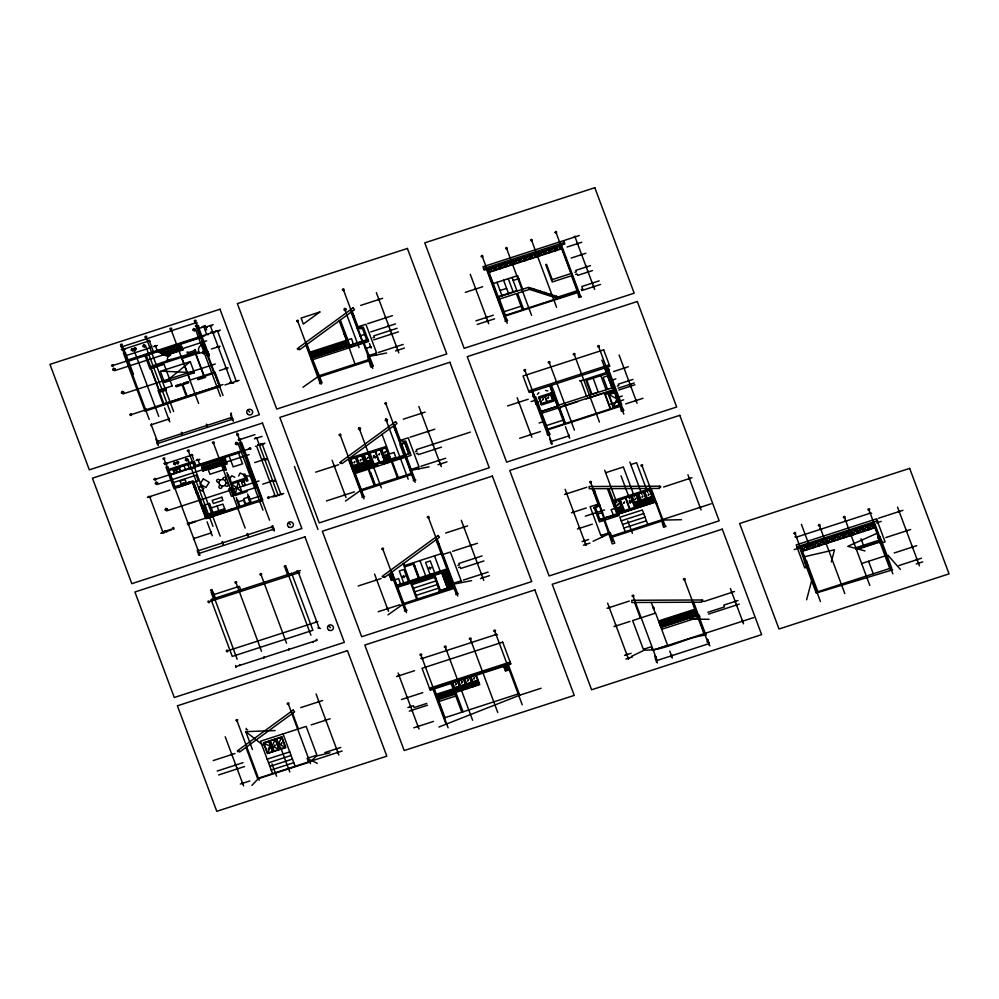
<?xml version="1.0" encoding="UTF-8"?>
<svg xmlns="http://www.w3.org/2000/svg" width="999" height="999" viewBox="0 0 999 999"><rect width="100%" height="100%" fill="white"/><g stroke="black" fill="none" stroke-linecap="round" stroke-linejoin="round"><path stroke-width="1.5" d="M505.719 665.734L507.18 669.63L505.919 670.042L506.168 666.932L505.069 665.946M151.049 425.686L151.398 423.826M156.656 442.607L156.843 441.683M231.056 418.481L231.244 417.557L157.467 441.483L157.642 440.547M157.355 444.48L157.717 442.619M168.556 420.017L168.906 418.156M181.668 434.503L182.03 432.642M206.681 426.398L207.03 424.538M193.531 539.51L193.893 537.649M197.452 551.898L197.64 550.973L272.652 526.648L272.839 525.711M198.264 550.774L198.439 549.837M198.376 554.757L198.826 552.372M230.694 415.659L231.481 413.136M232.38 420.154L232.742 418.294M211.039 533.828L211.388 531.967M222.465 543.793L222.814 541.933M247.465 535.689L247.827 533.828M235.876 667.519L235.652 665.484M239.498 665.471L239.673 664.535M271.853 527.784L272.04 526.848M273.389 530.432L273.851 528.046M263.699 658.491L264.061 656.63M288.711 650.386L289.061 648.526M313.099 642.482L313.274 641.545M236.064 666.583L316.708 640.434L316.895 639.51M533.054 396.74L533.716 394.767M535.826 404.183L538.061 401.71M550.561 442.707L550.736 441.77L568.868 435.901M551.361 441.57L551.535 440.646M568.693 436.825L569.043 434.965M605.744 371.815L605.918 370.891M607.18 370.479L607.355 369.555M608.241 371.004L608.428 370.08M608.915 369.043L608.741 369.98L606.231 370.791M653.234 608.616L653.771 607.33M655.257 659.153L656.281 656.83M656.256 661.85L656.718 659.465M671.266 656.992L671.715 654.607M707.142 642.332L708.166 640.009M708.766 644.83L709.228 642.444M804.57 562.687L805.032 561.413M806.668 560.876L806.243 561.575M806.193 567.045L808.303 565.247M878.146 538.473L878.608 537.212M880.244 536.675L879.819 537.375M879.994 543.119L882.092 541.321M261.563 500.674L256.543 487.237L235.402 494.093L238.187 481.855L241.958 491.97L231.618 483.978L245.692 479.42L246.366 481.218L247.864 480.731L246.166 476.161A4.433 4.221 10 0 1 252.098 478.933M806.618 599.787L811.638 580.719M831.318 561.95L834.515 549.775L805.082 556.58M371.091 461.338L370.117 464.697L367.12 462.624L371.091 461.338L372.103 464.048L368.132 465.334L367.12 462.624M388.599 455.669L387.624 459.016L384.615 456.955L388.599 455.669L389.61 458.379L385.626 459.665L384.615 456.955M621.428 507.942L620.454 511.301L617.457 509.24L621.428 507.942L622.439 510.651L618.468 511.95L617.457 509.24M638.935 502.272L637.961 505.631L634.952 503.558L638.935 502.272L639.947 504.982L635.963 506.268L634.952 503.558M459.64 687.574L458.566 690.958L455.144 689.035L459.64 687.574L460.714 690.259M465.796 685.576L464.685 688.973L461.076 687.112L465.796 685.576L466.808 688.286L462.087 689.822M471.928 683.591L470.816 686.987L467.207 685.114L471.928 683.591L472.939 686.301L468.219 687.824L467.207 685.114M646.328 499.875L645.204 503.271L641.595 501.411L646.328 499.875L647.34 502.584L642.607 504.12L641.595 501.411M652.422 497.902L651.298 501.298L647.689 499.425L652.422 497.902L653.433 500.611L648.713 502.135L647.689 499.425M478.109 681.58L476.96 685.002L473.301 683.141L478.109 681.58L479.12 684.29L474.313 685.851L473.301 683.141M678.159 621.515L680.981 614.048M358.354 465.472L357.005 468.943L353.634 466.995L358.354 465.472L359.365 468.181L354.645 469.705L353.634 466.995M364.448 463.499L363.099 466.97L359.727 465.022L364.448 463.499L365.459 466.208L360.739 467.732L359.727 465.022M672.227 623.438L675.674 615.771M691.196 617.282L694.642 609.615M267.657 753.096L270.629 746.503L263.911 743.056L268.756 741.483L272.502 751.523L267.657 753.096L263.911 743.056M275.162 739.397L272.19 745.991L278.908 749.437L274.063 751.011L270.317 740.971L275.162 739.397L278.908 749.437M281.568 737.324L278.596 743.918L285.314 747.364L280.469 748.938L276.723 738.898L281.568 737.324L285.314 747.364M377.684 464.198L376.635 466.333L373.938 465.422L372.889 467.544L370.192 466.633L368.681 468.906L366.433 467.857L364.935 470.117L362.687 469.068L361.176 471.341L358.928 470.279L357.617 472.39L355.182 471.503M112.687 369.867L113.549 368.156L115.347 369.006M131.905 348.451L131.044 350.162L132.855 350.999M135.502 350.137L136.351 348.439L134.553 347.602M143.656 344.643L142.807 346.341L144.605 347.19M121.341 393.032L122.19 391.333L123.988 392.17M163.799 353.584L162.899 353.159L163.324 352.31M193.644 328.434L192.795 330.132L194.593 330.981M202.347 353.009L202.772 352.16L203.684 352.585M155.17 483.678L156.031 481.98L157.83 482.817M174.388 462.275L173.539 463.973L175.337 464.81M177.984 463.961L178.833 462.25L177.035 461.413M186.151 458.454L185.29 460.164L187.1 461.001M164.997 509.989L165.846 508.291L167.645 509.14M223.277 462.762L224.138 461.063L222.327 460.227M236.139 442.245L235.289 443.956L237.088 444.792M219.805 484.877L219.068 486.338A1.498 1.424 10 0 0 219.78 488.236A1.498 1.424 10 0 0 221.778 487.599L222.502 486.138M222.49 479.495L223.227 478.034A1.498 1.424 10 0 1 225.212 477.397A1.498 1.424 10 0 1 225.924 479.295L225.2 480.756M246.703 490.434L247.153 491.633L235.065 495.541L227.322 474.812L228.109 474.562L229.72 478.883L231.681 475.761L234.827 477.235M238.674 475.986L240.172 473.002L243.319 474.475L244.83 473.988L247.59 479.982M345.329 310.864L346.178 309.166L344.38 308.316M359.765 430.082L360.614 428.384L358.816 427.547M354.195 462.487L354.682 461.526M354.308 462.787L354.782 461.825M356.293 468.106L356.768 467.145M356.406 468.406L356.88 467.445M360.289 460.514L360.776 459.552M360.402 460.814L360.889 459.852M362.387 466.133L362.874 465.172M362.5 466.433L362.987 465.472M367.332 458.316L367.819 457.355M367.445 458.616L367.932 457.654M386.588 421.391L387.437 419.692L385.639 418.843M369.18 463.349L369.667 462.387M369.293 463.648L369.78 462.687M373.464 456.331L373.951 455.369M373.576 456.63L374.051 455.669M375.449 457.904L375.025 456.793M378.971 454.545L379.458 453.583M379.083 454.845L379.57 453.883M384.84 452.634L385.314 451.673M384.952 452.934L385.427 451.973M386.688 457.679L387.162 456.718M386.8 457.979L387.275 457.018M490.759 269.318L491.246 268.356M490.871 269.618L491.358 268.656M496.228 267.545L496.715 266.583M496.341 267.844L496.828 266.883M501.698 265.771L502.185 264.81M501.81 266.071L502.297 265.11M507.167 263.998L507.654 263.037M507.28 264.298L507.767 263.336M268.331 748.975L268.806 748.014M268.444 749.275L268.918 748.313M515.759 261.214L516.246 260.252M515.871 261.513L516.358 260.552M274.4 746.003L274.887 745.042M274.513 746.303L275 745.341M521.241 259.44L521.715 258.479M521.341 259.74L521.828 258.778M281.169 743.718L281.656 742.756M281.281 744.018L281.768 743.056M526.71 257.667L527.185 256.706M526.823 257.967L527.297 257.005M532.18 255.894L532.654 254.932M532.292 256.194L532.767 255.232M540.771 253.109L541.246 252.135M540.884 253.409L541.358 252.435M546.241 251.336L546.715 250.362M546.353 251.636L546.828 250.662M551.71 249.55L552.197 248.589M551.823 249.85L552.297 248.888M391.321 577.484L391.795 576.523M391.433 577.784L391.908 576.823M557.18 247.777L557.667 246.815M557.292 248.077L557.779 247.115M404.183 577.584L402.747 576.91L403.421 575.549M430.494 569.055L429.058 568.381L429.732 567.02M542.632 399.737L543.106 398.776M542.744 400.037L543.219 399.076M547.989 398.002L548.476 397.04M548.101 398.301L548.588 397.34M455.681 684.552L456.156 683.591M455.794 684.852L456.268 683.89M457.267 689.735L457.754 688.773M457.38 690.034L457.867 689.073M461.538 682.654L462.013 681.68M461.65 682.954L462.125 681.98M463.511 687.712L463.998 686.75M463.623 688.011L464.11 687.05M467.632 680.669L468.106 679.707M467.744 680.968L468.219 680.007M469.655 685.726L470.129 684.752M469.767 686.026L470.242 685.052M473.838 678.658L474.325 677.697M473.951 678.958L474.438 677.996M475.786 683.728L476.273 682.767M475.899 684.028L476.386 683.066M505.269 667.832L505.756 666.857M505.382 668.131L505.869 667.157M617.669 504.92L618.156 503.958M617.782 505.219L618.269 504.258M619.517 509.965L620.004 509.003M619.63 510.264L620.117 509.303M623.801 502.934L624.288 501.973M623.913 503.234L624.4 502.272M629.308 501.148L629.795 500.187M629.42 501.448L629.907 500.487M630.307 503.046L629.894 501.935M635.177 499.25L635.664 498.289M635.289 499.55L635.776 498.588M637.025 504.283L637.512 503.321M637.137 504.582L637.624 503.621M642.195 496.978L642.669 496.016M642.307 497.277L642.782 496.316M644.043 502.01L644.517 501.048M644.155 502.31L644.63 501.348M648.289 494.992L648.776 494.03M648.401 495.292L648.888 494.33M650.137 500.037L650.624 499.075M650.249 500.337L650.724 499.375M804.183 548.264L804.67 547.302M804.295 548.563L804.782 547.602M809.652 546.49L810.139 545.529M809.764 546.79L810.251 545.829M815.122 544.717L815.609 543.756M815.234 545.017L815.721 544.055M820.591 542.944L821.078 541.97M820.703 543.244L821.19 542.27M829.345 540.097L829.819 539.135M829.457 540.397L829.932 539.435M834.814 538.324L835.289 537.362M834.927 538.623L835.401 537.662M840.284 536.55L840.758 535.589M840.396 536.85L840.871 535.889M845.753 534.777L846.228 533.816M845.866 535.077L846.34 534.115M854.195 532.042L854.669 531.081M854.307 532.342L854.782 531.381M859.664 530.269L860.139 529.308M859.777 530.569L860.251 529.607M865.134 528.496L865.609 527.534M865.246 528.796L865.721 527.834M870.604 526.723L871.078 525.761M870.716 527.022L871.19 526.061M366.958 339.71L365.646 341.82L363.211 340.934L361.9 343.032L359.465 342.145L358.142 344.255L355.706 343.356L354.395 345.467L351.973 344.618L350.661 346.715L348.663 345.991M403.933 455.656L402.622 457.754L400.187 456.868L398.863 458.978L396.428 458.079L395.117 460.189L392.682 459.303M446.416 569.467L445.104 571.578L442.669 570.679L441.346 572.789L438.911 571.903L437.599 574.013L435.164 573.114L433.841 575.224L431.431 574.375L430.107 576.473L427.672 575.586L426.361 577.697L423.926 576.798L422.602 578.908L420.167 578.021L419.118 580.144L416.421 579.233L415.372 581.368L412.674 580.456L411.163 582.717L408.916 581.668L407.417 583.94L405.169 582.879L403.658 585.152L401.423 584.103L400.099 586.213L397.664 585.314M610.913 515.796L609.59 517.907L607.155 517.007L605.844 519.118L603.408 518.231L602.097 520.342L599.662 519.443M618.181 513.786L617.107 515.509L614.672 514.622L613.349 516.683L610.926 515.834M392.694 459.34L391.358 461.413L388.948 460.551L387.624 462.662L385.189 461.775L383.878 463.873L381.443 462.987M537.362 394.343L538.898 392.669M251.948 785.314L257.842 779.195L245.966 747.389M329.982 752.809L316.446 756.043L310.452 761.8L257.73 778.895M190.235 361.626L165.122 382.23L194.38 372.739L190.235 361.626L160.964 371.116L194.38 372.739M149.226 348.102L151.973 345.954M298.851 348.926L297.939 349.588L297.215 348.713M341.333 462.737L340.422 463.411L339.697 462.525M383.816 576.56L382.904 577.222L382.18 576.336M238.936 751.123L238.012 751.797L237.3 750.911M302.972 387.25L317.744 376.835M345.454 501.073L360.227 490.646M387.937 614.885L402.709 604.47M166.783 510.414C168.481 507.117 163.124 509.702 166.796 510.839L258.966 480.956M525.174 371.054C527.272 367.819 521.241 370.479 525.174 371.054L550.037 438.024M211.888 591.133C213.936 587.849 207.917 590.571 211.888 591.133L237.15 659.178M642.232 466.271C644.293 463.012 638.261 465.721 642.232 466.271L663.873 524.6M288.511 704.457C290.447 701.111 284.59 703.945 288.511 704.457L310.464 763.623M631.505 656.38L644.417 650.074C665.821 650.936 685.014 637.325 706.231 635.052L705.544 633.204M593.094 541.258L609.115 533.766M876.997 533.329L847.814 546.316L864.997 550.911M121.778 345.704C123.963 342.495 117.882 344.942 121.778 345.704L149.238 419.443M146.166 337.787C148.589 334.715 142.195 336.95 146.166 337.787L173.626 411.538M123.064 393.481C124.813 390.159 119.443 392.732 123.139 393.868L215.309 363.986M164.261 459.515C166.571 456.356 160.377 458.678 164.261 459.515L199.95 555.294M238.037 435.589C240.372 432.417 234.178 434.815 238.037 435.589L269.543 520.179M156.893 484.128C158.716 480.794 153.259 483.379 156.98 484.527L249.138 454.632M359.69 429.695C361.963 426.548 355.781 428.833 359.69 429.695L381.343 487.899M386.513 420.991C388.761 417.794 382.53 420.129 386.513 420.991L408.166 479.195M549.5 363.174C551.66 359.977 545.554 362.362 549.5 363.174L574.413 430.119M574.5 355.07C576.735 351.898 570.604 354.32 574.5 355.07L599.425 422.015M236.214 583.254C238.411 580.044 232.268 582.405 236.214 583.254L261.526 651.273M261.214 575.149C263.399 571.928 257.317 574.363 261.214 575.149L286.538 643.169M383.042 549.712C385.252 546.503 379.133 548.951 383.042 549.712L406.481 612.687M494.992 631.668C497.302 628.533 491.033 630.794 494.992 631.668L522.227 704.794M438.898 727.022L519.692 695.204L541.146 688.249M171.104 329.707C173.739 326.748 167.22 328.596 171.104 329.707L198.626 403.434M195.492 321.803C197.989 318.793 191.633 320.779 195.492 321.803L223.014 395.529M114.348 370.329C116.483 367.207 110.614 369.355 114.498 370.704L206.656 340.821M345.192 310.489C347.652 307.505 341.296 309.428 345.192 310.489L359.041 347.602M188.586 451.635C191.034 448.588 184.665 450.561 188.586 451.635L220.155 536.188M213.599 443.519C216.159 440.522 209.715 442.357 213.599 443.519L245.155 528.084M598.826 347.19C601.111 344.056 594.929 346.178 598.826 347.19L623.813 414.11M285.539 567.257C287.812 564.173 281.631 566.321 285.539 567.257L310.926 635.252M590.846 482.942C593.306 479.97 586.987 481.993 590.846 482.942L612.599 541.221M237.138 721.128C239.56 718.106 233.291 720.142 237.138 721.128L259.203 780.244M421.166 655.606C423.763 652.647 417.27 654.495 421.166 655.606L448.114 727.821M445.542 647.702C448.014 644.655 441.67 646.628 445.542 647.702L472.602 720.217M470.541 639.597C473.076 636.638 466.683 638.536 470.541 639.597L497.727 712.412M869.13 510.364C871.64 507.43 865.234 509.253 869.13 510.364L892.844 573.888M633.329 596.765C635.751 593.718 629.407 595.716 633.329 596.765L655.082 655.032M684.602 580.144C687.1 577.135 680.731 579.02 684.602 580.144L706.355 638.411M195.18 354.283L182.055 358.541L190.11 380.119L214.96 372.065L220.329 386.451L145.092 411.176L131.668 375.212M692.02 477.697L663.611 487.012M734.502 591.508L703.845 601.56M130.869 414.76L222.977 384.553M352.322 311.75L351.061 312.163L362.113 341.283M353.534 316.171L351.461 312.025M352.659 316.458L353.933 316.046L358.129 327.247L363.349 327.222L368.681 341.508L311.788 359.952L311.089 358.079L348.289 346.016M394.805 425.574L393.544 425.974L400.212 443.843L404.832 442.345L409.053 453.658M396.016 429.995L393.943 425.849M437.287 539.385L436.026 539.797L455.994 593.244L455.819 594.642L458.316 593.831L457.242 592.832L437.137 538.985M436.426 539.66L438.499 543.806M149.35 340.859L122.153 349.675L121.279 349.263M133.354 349.538C132.055 352.884 130.407 346.903 133.317 349.425C137.338 351.323 135.052 345.517 134.116 349.225M145.08 345.604C143.581 349.038 142.308 343.044 145.467 345.479L170.492 412.55M195.067 329.408C193.431 332.817 192.42 326.81 195.454 329.27L220.479 396.341M199.65 328.184L205.332 326.348L203.696 326.036M213.099 324.65L205.607 327.085L207.23 327.397M126.436 355.494L151.748 347.29L153.396 351.71M153.621 346.678L157.38 345.467M128.072 359.915L199.962 336.613L197.128 329.008L199.001 328.396L207.218 350.387L205.332 350.999M202.485 335.789L220.317 330.007M112.537 365.634L204.758 335.726M128.521 361.114L145.092 355.744M162.899 353.159L182.093 346.94M165.647 355.457L183.504 349.675M188.112 352.709L194.668 350.587M198.789 351.773L198.888 353.421L205.444 351.298L202.41 344.555A5.982 5.682 10 0 0 198.789 351.773L196.291 352.585L195.18 349.588L194.393 349.837L195.23 352.085L188.674 354.208L187.824 351.973L187.038 352.222L187.887 354.47L167.557 360.552A4.321 4.108 10 0 1 170.167 355.344M204.42 349.95L205.207 349.687L200.724 337.699L146.341 355.344L150.537 366.583L171.241 359.365M195.954 354.033L198.776 353.122M211.438 349.013L220.067 346.216M208.104 351.398L207.392 352.185M208.941 353.646L207.23 354.195L207.517 354.982M360.676 305.407L382.642 298.289M564.572 240.309L579.27 235.539M483.641 268.594L564.285 242.445M489.06 272.327L561.738 248.763M567.082 247.028L581.78 242.257M172.04 385.976L158.067 390.509L163.436 404.895M219.555 370.567L228.122 367.794M161.164 390.397L165.759 388.911M175.824 385.639L180.519 384.128M183.529 383.141L188.212 381.63M197.652 378.571L202.335 377.048M357.979 326.835L365.884 324.275L376.623 353.047L367.445 356.019L370.841 367.008L373.351 366.196L363.998 343.032M367.669 323.688L392.432 315.659M165.971 389.285L159.291 391.458L150.35 367.482L195.517 352.834L204.458 376.81L197.74 378.983L198.027 379.732L205.519 377.31L205.07 376.111L214.448 373.064L219.268 385.951L187.188 396.353L182.817 384.665L188.699 382.754L188.424 382.005L175.924 386.064L176.199 386.813L182.08 384.902L186.451 396.591L163.936 403.896L159.578 392.207L166.246 390.035M465.297 292.37L482.667 286.738M571.191 258.042L585.889 253.271M493.256 283.566L517.644 275.649L522.702 289.211M343.843 333.191L355.032 364.073M343.718 333.741L345.267 333.229M513.136 280.482L518.756 278.646M370.741 331.93L395.504 323.901M346.054 340.035L347.664 339.51M309.94 352.172L346.203 340.409M347.802 339.872L351.548 338.661L353.334 344.131M359.94 335.939L364.548 334.453M500.212 290.459L506.618 288.386M346.366 340.871L348.514 345.691M310.277 353.072L346.541 341.308M310.614 353.971L346.865 342.207M310.951 354.87L347.202 343.107M311.276 355.769L347.54 344.006M397.14 328.284L373.863 335.839L374.413 337.3L372.927 337.774M590.496 265.597L575.786 270.367L576.336 271.828L574.85 272.302M311.613 356.668L347.877 344.905M224.925 384.952L239.111 380.357M498.626 296.516L516.908 290.597M348.214 345.791L367.907 339.41M551.46 279.895L570.991 273.551L560.476 245.367M311.176 358.304L348.376 346.241M529.095 288.424L530.806 287.862M373.701 339.872L398.476 331.843M499.413 299.113L516.371 293.619L522.415 309.802M557.305 298.289L529.445 289.385L517.619 293.219L523.663 309.403M575.624 274.4L577.122 273.926L577.659 275.387L592.37 270.617M532.804 288.499L531.081 289.061L530.656 287.912M534.79 289.136L533.066 289.698L532.642 288.549M536.775 289.772L535.064 290.334L534.64 289.186M538.773 290.409L537.05 290.971L536.625 289.822M540.759 291.046L539.035 291.608L538.611 290.459M366.009 348.414L370.691 346.89M542.744 291.683L541.033 292.245L540.609 291.096M544.742 292.32L543.019 292.882L542.594 291.733M546.728 292.957L545.004 293.506L544.58 292.37M548.713 293.594L547.002 294.143L546.578 293.007M550.711 294.23L548.988 294.78L548.563 293.644M168.731 419.081L151.224 424.762L157.467 441.483M552.697 294.867L550.973 295.417L550.549 294.28M378.409 352.46L403.171 344.43M475.924 320.841L493.294 315.209M504.108 311.7L521.066 306.206M599.188 280.869L581.818 286.513L582.729 288.961L581.243 289.448M554.682 295.504L552.971 296.054L552.534 294.917M556.68 296.129L554.957 296.691L554.532 295.554M556.942 297.327L577.085 290.796M317.52 376.236L368.781 359.615M395.529 350.949L404.508 348.027M477.272 324.438L494.642 318.806M503.733 315.859L578.758 291.533M581.668 290.584L600.524 284.465M319.193 376.96L369.205 360.739M157.542 443.544L232.555 419.218M191.97 455.057L164.773 463.873L163.898 463.474M238.549 439.96L254.945 434.64M175.836 463.361C174.55 466.608 172.852 460.864 175.712 463.074C179.183 465.546 178.172 459.365 176.598 463.049M187.562 459.428C185.939 462.837 184.902 456.818 187.949 459.303L212.987 526.373M237.55 443.219C236.551 446.565 234.39 440.934 237.937 443.094L262.974 510.164M254.508 438.823L262.013 436.388M196.104 460.502L199.85 459.278M257.455 445.554L264.96 443.131M155.02 479.445L249.238 448.901C252.884 450.899 249.425 445.154 249.263 448.951M170.642 474.887L189.385 468.806M195.18 467.52L189.585 469.33L187.8 464.535M201.835 468.294L224.138 461.063M202.535 471.091L226.111 463.449L223.988 457.754M173.489 482.529L196.241 475.149L198.364 480.844L192.495 482.742M183.866 484.028L188.911 482.405M183.978 484.328L189.023 482.704M183.641 484.615L189.46 482.717M178.659 486.388L183.704 484.765M178.771 486.688L183.816 485.064M147.34 497.39L169.917 490.072M248.763 464.498L249.7 464.198L241.508 442.232L239.623 442.844L242.457 450.424L195.879 465.522L194.231 461.101L168.906 469.318L167.869 466.545L165.996 467.145L174.051 488.723L192.395 482.442L205.919 518.718L262.812 500.262L249.5 464.597M254.67 462.587L266.571 458.728M248.239 466.833L249.488 466.433M248.626 466.708L251.111 471.953M403.309 419.18L425.124 412.1M194.293 487.537L195.529 487.137M194.518 488.136L195.754 487.737M195.255 488.486L196.953 493.019M248.714 466.933L251.024 471.728M250.399 472.177L251.623 472.627L250.687 472.927M196.453 493.344L197.702 492.944M196.603 493.718L197.839 493.319M197.814 493.494L199.126 498.401M395.142 430.269L396.416 429.857M241.733 481.793L243.931 481.093M241.945 482.355L244.131 481.643M528.621 390.984L609.278 364.835M199.076 498.251L197.777 493.381M199.675 498.226L199.001 498.776M198.539 498.926L199.788 498.526M198.764 499.525L200 499.125M605.019 369.78L607.429 368.993L607.754 369.867M254.42 482.242L255.694 484.24M254.832 484.515L256.081 484.115L257.442 485.876M580.132 381.056L584.203 379.732M200.549 504.32L201.81 503.921M262.725 484.165L274.625 480.307M400.312 440.372L408.179 437.824L419.018 466.883L409.927 469.83M410.04 437.225L434.802 429.195M507.542 405.931L528.246 399.213M613.561 371.553L628.271 366.783M200.974 505.444L202.223 505.044M552.335 392.57L550.124 385.689M348.626 459.552L362.412 455.082L366.883 467.07M386.051 447.415L363.586 454.707L368.057 466.695M538.773 397.902L551.236 393.856M552.647 393.406L554.532 392.794L551.373 385.289M375.499 451.261L380.207 449.725L384.315 460.739L379.608 462.275M545.167 396.328L550.549 394.58L552.559 399.975L547.177 401.723M553.134 393.743L553.758 393.544M607.804 375.936L609.065 375.537M531.056 401.598L535.664 400.112M315.696 472.165L338.711 464.71M535.252 402.21L536.376 402.822M211.239 507.904L222.964 504.108L225.15 509.952L207.33 515.734L203.471 505.394L209.565 503.409L213.424 513.748M611.813 380.194L615.884 378.883M373.726 457.842L375.824 457.155M238.286 501.835L243.569 500.124L245.255 504.62M541.121 404.195L553.583 400.149M250.012 499.3L259.852 496.103M351.536 466.67L352.322 466.421M352.922 466.271L358.541 464.435L355.856 457.242M364.635 462.462L359.016 464.285L356.331 457.092M366.271 461.9L371.266 460.277M383.766 456.218L388.773 454.595M351.71 467.12L352.485 466.87M353.072 466.683L358.703 464.847L360.04 468.469M364.797 462.874L359.165 464.697L360.514 468.306M366.433 462.35L371.441 460.726M383.941 456.668L388.936 455.044M206.88 514.535L224.7 508.753M205.469 517.507L239.186 506.58L236.738 500.037L237.525 499.787L239.96 506.331L250.487 502.922L248.052 496.378L248.826 496.128L251.273 502.659L261.114 499.475M231.144 509.44L231.418 510.189M258.391 500.611L258.666 501.361M261.201 499.7L261.476 500.449M189.623 523.064L195.205 521.266M206.855 517.482L212.163 515.759M212.787 515.559L218.419 513.736M218.893 513.586L224.513 511.75M224.987 511.6L231.244 509.577M258.828 500.636L260.789 499.999M470.417 432.117L416.358 449.65L416.895 451.111L415.409 451.598M632.979 379.408L618.281 384.178L618.818 385.639L617.332 386.126M164.573 531.443L171.279 529.27M188.811 523.588L205.694 518.119M207.155 517.632L211.863 516.108M213.237 515.671L218.032 514.11M219.33 513.686L224.126 512.137M225.537 511.675L230.344 510.114M259.153 500.774L260.677 500.287M269.967 497.277L275.087 495.616L273.826 495.379M189.798 523.513L195.367 521.715M207.03 517.932L212.337 516.208M212.962 516.008L218.594 514.185M219.056 514.035L224.688 512.2M225.15 512.05L231.406 510.027M259.003 501.086L260.951 500.449M611.838 386.725L613.086 386.326M352.822 470.804L366.146 466.483M367.782 465.959L372.777 464.335M385.289 460.277L390.284 458.653M557.217 404.682L557.842 404.483M160.764 533.354L171.503 529.87M273.014 496.953L283.753 493.481M354.308 471.153L390.522 459.403M558.716 404.87L557.629 405.806M354.433 471.366L410.302 453.246M613.473 387.375L557.529 405.519L564.348 423.801M540.209 411.7L557.717 406.031M540.297 411.925L557.804 406.256M355.219 473.464L368.181 469.255L374.225 485.439M416.196 453.696L417.682 453.209L418.231 454.67L441.496 447.127M618.106 388.224L634.303 382.967M540.909 413.574L558.416 407.904M577.647 401.685L561.076 407.055A1.661 1.573 10 0 0 560.077 409.053L565.446 423.439M586.238 398.888L602.809 393.519A1.661 1.573 10 0 1 604.932 394.518L610.302 408.903M558.978 409.415L559.765 409.153M605.244 394.405L614.934 391.271L608.216 373.289L609.79 372.777L621.753 404.845L619.88 405.457M618.781 390.022L634.977 384.765M614.897 392.12L608.341 394.243L613.423 407.879M608.978 394.543L616.895 398.863L613.498 406.68L608.978 394.543L614.597 392.719L619.13 404.857M369.755 473.451L370.529 473.201M539.048 423.014L543.656 421.516M617.669 397.515L622.277 396.029M193.706 538.573L211.214 532.904M610.352 404.133L623.688 399.812M420.891 466.283L445.654 458.254M546.441 425.574L563.011 420.204M613.036 406.83L619.592 404.707M326.436 500.936L354.433 491.858M360.002 490.047L411.263 473.426M438.012 464.76L446.99 461.85M519.63 438.299L540.334 431.58M546.216 429.67L621.241 405.344M625.649 403.921L643.006 398.289M361.675 490.771L411.688 474.55M198.601 553.558L273.626 529.233M214.073 594.542L239.398 586.326L240.709 589.847M293.169 572.839L300.287 570.529M605.619 472.739L623.364 466.983L634.49 496.815M630.781 464.572L636.575 462.699L647.702 492.532M209.615 601.61C208.741 605.157 206.356 599.163 209.59 601.56L299.538 572.452M445.654 533.041L467.607 525.911M564.56 494.48L586.838 487.25M437.624 544.093L438.898 543.681M592.444 489.098L594.055 493.394L595.317 492.994L593.718 488.698L592.295 488.698M441.221 553.683L404.757 565.509L403.921 563.274M404.42 566.957L413.236 564.098L418.494 578.184M442.919 554.47L450.349 552.072L461.763 582.405M452.634 551.323L477.397 543.294M571.403 512.812L586.263 507.992M598.051 504.183L590.134 506.743L600.874 535.514L610.139 532.504L614.797 543.094L612.287 543.906L604.108 520.354M649.949 488.698L613.299 500.574L608.841 488.636M414.023 566.196L414.797 565.946M612.362 501.81L636.425 494.018L640.896 506.006M650.224 489.535L637.599 493.631L642.07 505.619M594.355 508.179L593.718 507.892M625.836 497.864L630.544 496.341L634.665 507.355L629.944 508.878M392.719 573.938L389.285 575.062L391.296 580.456L394.73 579.333M358.179 585.988L381.193 578.521M585.327 516.158L604.532 509.94M629.52 502.684L631.605 501.998M614.71 508.104L616.271 507.604M402.747 576.91L405.082 576.161M429.058 568.381L431.393 567.619M394.905 579.782L398.651 578.571L400.437 584.04M598.001 513.936L602.572 512.45M614.847 508.466L611.101 509.69L613.349 515.009M616.583 508.441L618.119 513.461M616.608 508.503L621.603 506.88M634.115 502.822L639.11 501.211M640.746 500.674L652.472 496.878M616.77 508.953L621.778 507.33M634.278 503.271L639.273 501.66M640.921 501.123L652.647 497.327M482.105 555.919L458.841 563.461L459.378 564.922L457.892 565.409M618.119 512.562L623.126 510.939M635.626 506.893L640.621 505.269M641.795 504.882L654.382 500.811M618.393 513.299L654.607 501.56M396.915 585.177L446.928 568.968M598.676 519.767L618.418 513.361M618.581 513.811L656.081 501.648M618.668 514.035L656.168 501.873M397.702 587.275L410.676 583.079L416.708 599.263M447.714 571.066L434.74 575.274L440.384 590.409M458.678 567.507L460.164 567.02L460.714 568.481L483.978 560.938M577.434 528.995L592.295 524.175M656.156 503.733L656.78 503.521M442.145 574L448.089 572.077M442.557 575.087L448.501 573.164M434.915 578.071L435.689 577.822M442.957 576.173L448.901 574.25M443.369 577.26L449.3 575.337M413.461 588.211L436.014 580.906M443.768 578.346L449.712 576.423M621.203 520.854L643.718 513.561M444.18 579.432L450.112 577.509M227.959 650.761C226.586 654.32 225.212 648.139 227.934 650.711L317.882 621.603M444.58 580.519L450.524 578.596M444.992 581.605L450.924 579.682M414.81 591.808L437.35 584.502M622.552 524.45L645.054 517.157M445.392 582.692L451.336 580.769M445.804 583.778L451.735 581.855M446.203 584.865L452.147 582.941M416.146 595.404L438.698 588.099M452.41 583.653L453.658 583.241M453.946 583.066L461.163 580.819M463.374 580.094L488.136 572.065M582.067 541.608L588.623 539.485M623.888 528.046L646.403 520.754M446.615 585.951L452.547 584.028M447.015 587.037L452.959 585.114M453.359 586.201L439.135 590.809L439.535 591.858M453.471 586.5L440.497 590.709L440.784 591.458M378.209 611.738L399.95 604.695M402.485 603.871L453.758 587.25M480.494 578.583L489.473 575.661M583.416 545.204L589.972 543.081M611.488 536.101L662.749 519.48M663.061 519.38L711.176 503.783M404.158 604.582L454.17 588.374M611.9 537.225L661.912 521.016M878.583 518.206L902.921 510.314M300.724 707.617L322.677 700.499M396.441 676.585L414.56 670.704M607.042 608.304L629.32 601.073M796.902 546.865L877.547 520.704L876.822 518.768L796.178 544.917L804.744 567.882L806.618 567.27M794.193 549.6L798.813 548.101M876.585 522.889L881.193 521.391M802.484 551.261L874.924 527.772M885.813 537.562L910.663 529.507M855.743 547.752L879.507 540.047M311.213 724.899L330.182 718.756M614.01 626.598L630.007 621.415M856.305 549.238L879.744 541.645M856.443 549.612L879.882 542.007M429.483 688.224L510.127 662.075M882.267 542.744L885.077 541.833L877.234 520.816M429.982 689.547L510.626 663.398M213.249 760.564L234.99 753.521M401.523 699.525L422.752 692.644M658.541 620.978L694.842 609.215M459.128 686.226L454.632 687.687L452.847 682.879M454.295 688.299L459.852 686.5L457.879 681.243M460.164 686.4L478.246 680.531M658.878 621.878L695.167 610.114M436.301 694.293L453.096 688.848M454.458 688.748L460.015 686.95L461.351 690.559M460.327 686.85L478.409 680.981M659.203 622.777L695.504 611.013M436.638 695.192L453.434 689.747M659.54 623.676L695.841 611.912M436.975 696.091L453.771 690.646M659.877 624.575L696.178 612.812M437.312 696.99L454.108 691.545M660.214 625.474L696.515 613.711M407.917 707.542L413.424 705.756L414.098 707.542L426.773 703.433M437.649 697.889L454.445 692.444M460.651 690.284L456.156 691.745L455.144 689.035M737.949 600.524L723.8 605.119L724.475 606.905L707.854 612.3M455.806 692.357L479.757 684.59L476.286 675.274M660.551 626.373L696.852 614.61M437.987 698.788L454.782 693.343M217.17 771.053L243.019 762.674M660.826 627.135L697.127 615.359M438.324 699.687L455.119 694.243M660.951 627.434L697.24 615.659M698.501 615.259L699.188 615.034L699.949 617.07L699.25 617.295M861.638 563.536L885.089 555.931M894.23 552.971L916.707 545.679M409.253 711.126L427.447 705.232M438.986 701.485L455.794 696.053M661.638 629.308L697.939 617.532M708.528 614.098L739.285 604.12M218.619 774.949L244.468 766.57M267.195 759.203L289.747 751.885M268.544 762.799L291.084 755.481M269.88 766.395L292.432 759.078M898.925 565.559L921.403 558.266M816.233 593.031L891.445 570.167M271.228 769.992L293.768 762.674M324.85 752.597L340.784 747.427M624.55 655.419L631.106 653.296M891.133 570.267L892.694 569.755M916.183 563.998L922.739 561.863M658.353 648.413L667.657 645.404L655.606 613.111L632.629 620.566L643.356 649.325L651.261 646.765L652.597 650.361L753.658 617.594M240.284 784.053L249.837 780.956M257.567 778.446L308.479 761.937M313.037 760.464L342.12 751.036M413.773 727.796L433.491 721.415M443.781 718.069L519.105 693.643M625.898 659.028L632.454 656.892M656.48 660.664L709.003 643.631M351.636 312.475L353.371 315.721M394.118 426.298L395.854 429.545M436.6 540.109L438.336 543.356M592.844 488.973L594.917 493.119M591.957 394.18L598.214 392.157L593.169 378.171M368.993 356.431L386.638 353.009M411.476 470.242L429.12 466.833M453.971 584.065L471.603 580.644M252.447 749.525L245.779 731.655L275.175 730.556M662.974 520.079L681.493 519.705M357.217 328.659L362.5 328.634L366.658 339.81M659.452 487.312L660.614 487.312L660.589 486.201M701.635 601.098L702.809 601.086L702.772 599.987M247.552 729.657L246.229 729.67L246.204 728.408M690.084 619.068L709.115 619.305M545.579 390.497L547.889 390.921M579.82 380.644L580.794 380.831L586.5 396.116L587.474 396.303M211.763 325.861L210.252 325.574L231.606 382.792M202.198 326.523L203.833 326.823L206.668 334.44L208.167 334.715M215.934 330.619L219.068 331.218M210.851 332.068L214.773 332.817M216.97 346.591L219.405 347.053M225.025 368.169L227.46 368.631M235.314 381.081L237.275 381.456M229.645 382.417L233.566 383.166M255.269 437.799L256.768 438.086L278.122 495.304M260.577 443.743L263.711 444.343M257.767 444.655L260.901 445.254M255.482 446.228L256.743 446.466L275.312 496.216L276.561 496.453M262.737 458.966L266.658 459.715M270.791 480.544L274.713 481.281M279.957 494.205L281.918 494.58M277.148 495.117L279.108 495.492M148.389 496.403L150.886 496.878M164.398 530.856L166.858 531.88M161.813 532.367L164.311 532.842M296.691 571.053L297.939 571.291L319.193 628.234M298.501 572.789L299.75 573.026M315.597 621.703L316.845 621.94M317.944 627.996L320.454 628.471M682.292 613.623L690.721 617.432M871.69 513.424L870.816 513.011L795.791 537.337L794.929 536.925M869.317 512.812L870.191 513.211M844.942 520.716L846.677 521.528M819.929 528.821L821.678 529.632M796.415 537.137L797.289 537.537M369.98 346.553L371.416 347.227M365.284 348.077L366.72 348.738M197.365 323.014L196.491 322.602L121.466 346.928L120.604 346.528M194.992 322.402L195.866 322.814M198.888 326.124L195.267 325.924M170.617 330.307L172.352 331.119M208.341 352.659L205.806 352.959M209.34 355.344L207.118 355.544M145.604 338.411L147.352 339.235M148.476 340.447L150.225 341.271M154.957 345.816L156.044 346.328M157.742 351.648L161.776 353.521L162.225 354.72L162.575 354.021L166.708 355.956L170.567 355.207L168.094 348.289M122.09 346.728L122.964 347.14M124.026 349.063L124.9 349.475M191.096 454.657L192.844 455.469M197.103 459.478L198.851 460.289M220.292 480.207L218.744 479.495A1.498 1.424 10 0 0 216.758 480.132A1.498 1.424 10 0 0 217.47 482.042L219.006 482.767M225.986 482.867L227.522 483.591A1.498 1.424 10 0 1 228.234 485.502A1.498 1.424 10 0 1 226.249 486.138L224.7 485.427M166.646 463.274L167.52 463.673M497.502 634.752L496.628 634.34L421.603 658.666L420.729 658.254M495.129 634.14L496.003 634.54M470.741 642.045L472.49 642.856M445.741 650.149L447.477 650.961M422.227 658.466L423.101 658.865M310.239 759.877L317.295 763.361M664.098 619.517L671.915 623.538M658.791 621.241L665.971 625.461M245.779 731.655L263.174 745.341M887.974 555.232L900.361 569.393M247.789 409.89L249.7 412.112M288.549 522.465L290.459 524.687M328.571 625.499L330.482 627.722M599.887 519.368L595.641 508.066L599.787 505.044L593.718 488.698M897.552 507.142L919.467 565.859M879.757 536.276L880.506 538.261M880.606 539.248L874.5 522.877L799.4 547.227L805.506 563.598M891.32 567.944L892.07 569.954M873.251 523.276L879.357 539.66M890.072 568.344L890.821 570.367M872.926 523.376L874.612 527.872M889.759 568.443L879.045 539.76L880.918 539.148L891.632 567.844L815.983 592.37L805.281 563.673L807.155 563.061L817.856 591.758M877.884 536.888L878.62 538.873M872.464 523.538L874.137 528.034M867.769 525.049L869.455 529.545M866.995 525.312L868.668 529.807M862.299 526.823L863.985 531.318M861.525 527.085L863.198 531.58M861.013 538.786L862.899 543.831M863.248 544.78L863.96 546.69M856.83 528.596L858.503 533.091M868.593 561.288L873.263 573.801M856.056 528.858L857.729 533.354M851.36 530.382L853.034 534.877M850.886 530.531L852.572 535.027M844.842 518.531L869.817 585.451M848.076 531.443L849.762 535.939M847.614 531.593L849.287 536.088M842.919 533.116L844.605 537.612M842.145 533.366L843.818 537.862M837.449 534.89L839.135 539.385M836.675 535.139L838.348 539.635M831.98 536.663L833.653 541.158M831.193 536.913L832.879 541.408M826.51 538.436L828.183 542.932M826.036 538.586L827.721 543.081M819.829 526.635L844.817 593.568M822.926 539.597L824.6 544.093M822.452 539.747L824.125 544.243M817.769 541.271L819.442 545.766M816.982 541.52L818.656 546.016M812.287 543.044L813.973 547.539M811.513 543.294L813.186 547.789M801.398 524.35L809.265 545.454M806.817 544.817L808.503 549.313M806.043 545.067L807.716 549.562M801.348 546.59L803.034 551.086M806.193 560.489L806.93 562.462M800.811 546.765L806.917 563.149M817.544 591.858L817.794 592.532M795.454 534.54L820.429 601.473M816.295 592.27L816.545 592.931M804.307 561.101L805.057 563.074M687.924 474.737L701.073 509.977M730.406 588.561L743.556 623.801M575.024 236.913L594.617 289.41M619.093 354.995L637.1 403.221M608.416 369.106L609.065 370.841M607.33 367.145L609.465 372.877M561.413 245.055L580.319 295.729L581.393 296.728L578.896 297.54L577.734 292.545L505.207 316.059L507.629 320.642L505.119 321.453L505.307 320.055L486.538 269.33M621.128 405.045L623.875 410.539L621.378 411.351L620.217 406.356L547.689 429.87L550.112 434.465L547.602 435.277L546.103 429.37M556.006 232.467L579.895 296.453M606.081 367.557L607.779 372.09L585.526 379.295L591.233 394.58M651.148 488.424L664.984 525.474L666.058 526.473L663.561 527.285L661.5 519.892M693.631 602.235L705.232 633.304M707.242 638.923L709.827 645.841M577.509 291.945L571.465 275.761L552.247 281.993L545.754 264.61L546.54 264.348L552.235 279.633M614.622 391.371L619.992 405.756M559.915 245.542L561.188 248.938M608.666 375.661L612.699 386.451M608.603 376.186L612.3 386.076M706.618 639.135L707.754 642.182M605.918 369.48L606.243 370.354M608.204 375.811L612.225 386.601M559.452 245.692L560.714 249.088M601.885 360.052L606.518 372.49M612.225 387.774L606.967 373.688L586.763 380.244L592.02 394.33M649.762 488.424L654.845 502.06M692.232 602.235L703.983 633.716M558.978 245.841L560.077 248.788L556.331 250.012L555.232 247.065M611.962 387.862L607.492 375.874L603.109 377.297L607.592 389.285M649.787 489.685L653.983 500.936M554.757 247.215L556.031 250.612M553.983 247.465L555.244 250.861M553.508 247.615L554.607 250.562L550.861 251.785L549.762 248.838M600.824 375.686L606.081 389.772M644.18 491.545L646.852 498.701M647.015 499.15L648.363 502.759M643.706 491.695L646.378 498.851M646.54 499.3L647.889 502.909M610.614 408.791L604.57 392.607L559.09 407.355L565.134 423.539M629.845 462.062L641.92 494.405M549.288 248.988L550.561 252.385M548.513 249.238L549.775 252.635M548.039 249.388L549.138 252.335L545.392 253.559L544.293 250.612M638.061 493.481L642.27 504.732M647.739 524.35L642.369 509.965L619.867 517.257L625.237 531.643M543.818 250.761L545.092 254.158M543.031 251.011L544.305 254.408M542.569 251.161L543.668 254.108L539.922 255.332L538.823 252.385M631.43 495.629L635.901 507.617M556.518 296.191L557.367 298.464M630.794 495.841L635.277 507.829M538.349 252.535L539.622 255.931M537.874 252.685L539.148 256.081M621.041 475.874L629.457 498.414M531.618 240.372L556.605 307.305M534.915 253.646L536.176 257.043M625.699 497.49L630.169 509.478M534.44 253.796L535.714 257.193M533.978 253.946L535.077 256.893L531.318 258.117L530.219 255.17M529.757 255.319L531.018 258.716M528.971 255.569L530.244 258.966M627.747 520.904L632.367 533.279M528.508 255.732L529.607 258.679L525.849 259.89L524.75 256.943M619.542 499.488L624.025 511.476M618.918 499.687L623.401 511.675M604.682 470.217L616.758 502.572M524.288 257.093L525.549 260.489M523.501 257.342L524.775 260.739M523.039 257.505L524.138 260.452L520.379 261.663L519.28 258.716M613.611 500.474L619.205 515.459L599.462 521.865L594.13 507.567L598.201 504.582L594.043 493.406M653.296 606.93L654.033 608.915M669.73 651.086L672.315 658.004M613.611 501.411L615.958 507.704M651.298 602.509L655.294 613.211M613.224 501.535L615.571 507.829M613.161 502.06L615.172 507.455M612.749 501.685L615.109 507.979M607.442 488.636L616.858 513.861M518.818 258.866L520.079 262.262M529.445 289.385L528.671 287.287L498.314 297.128L487.799 268.931M518.031 259.116L519.305 262.512M517.569 259.278L518.668 262.225L514.91 263.436L513.811 260.489M513.349 260.639L514.61 264.036M512.874 260.789L514.148 264.186M506.618 248.489L531.593 315.409M509.902 261.75L511.176 265.147M509.44 261.913L510.701 265.309M599.8 505.032L604.345 517.919M508.966 262.063L510.064 265.01L506.318 266.221L505.219 263.274M593.306 488.823L594.742 492.669M655.356 655.756L656.493 658.803M654.732 655.956L657.342 662.974M634.565 602.484L640.384 618.044M512.012 277.485L517.07 291.046M554.22 392.894L558.803 405.107M553.596 393.094L558.066 405.082M553.446 393.643L557.517 404.57M504.745 263.424L506.018 266.82M552.959 393.294L557.442 405.282M565.459 426.748L569.742 438.249M549.812 385.801L558.516 409.115M503.971 263.686L505.232 267.083M503.496 263.836L504.595 266.783L500.849 267.994L499.75 265.047M508.266 278.696L513.324 292.257M550.774 394.006L553.121 400.299M601.648 535.264L602.285 536.962M644.055 649.1L644.417 650.074M499.275 265.197L500.549 268.594M498.501 265.459L499.762 268.856M503.571 280.22L508.628 293.781M498.026 265.609L499.125 268.556L495.379 269.767L494.28 266.82M544.992 395.879L547.34 402.172M493.806 266.97L495.079 270.367M493.031 267.233L494.293 270.629M492.557 267.382L493.656 270.329L489.91 271.541L488.811 268.594M497.002 282.342L502.072 295.904M539.235 397.752L541.595 404.046M488.336 268.743L489.61 272.14M498.626 297.015L505.457 315.297M541.146 411.401L535.701 396.803L533.828 397.415L545.791 429.483L547.677 428.871L541.845 413.274M540.921 411.725L541.533 413.374M482.242 256.393L507.217 323.314M550.387 438.961L552.235 443.918M485.352 266.621L486.238 268.968M531.992 391.571L534.14 397.302M549.762 439.16L551.61 444.13M532.904 394.93L533.553 396.678M565.147 489.36L586.026 545.279M607.629 603.171L628.508 659.103M517.157 397.714L531.905 437.237M470.254 274.275L488.723 323.738M376.348 292.657L398.801 352.809M418.831 406.468L441.283 466.62M461.313 520.292L483.766 580.444M508.366 664.872L519.692 695.204M506.493 665.484L508.229 670.129L505.419 671.041L503.683 666.395M506.106 665.609L507.704 669.879L505.669 670.541L504.07 666.271M504.458 666.146L505.919 670.042M375.849 353.296L376.486 354.995M418.244 467.132L418.868 468.818M369.468 343.606L371.141 348.102M408.691 453.771L404.745 443.206L399.975 444.755L403.921 455.319M352.172 311.351L353.933 316.046M394.655 425.162L400.599 441.121L405.769 441.096L411.089 455.344L392.257 461.451L398.301 477.634M401.785 444.255L414.76 479.021L415.834 480.019L413.324 480.831L413.511 479.42L404.445 455.144M343.606 290.272L372.777 368.431M394.343 426.223L395.616 429.62M428.571 517.907L457.742 596.066M386.001 404.12L415.172 482.28M441.77 572.989L447.427 588.124M434.503 555.856L440.209 571.141M340.334 320.005L349.812 345.267M434.74 572.914L430.269 560.926L425.574 562.449L430.045 574.437M344.88 333.366L347.227 339.66M344.817 333.891L346.828 339.285M344.418 333.516L346.765 339.81M382.055 434.378L389.385 453.983M339.223 320.816L344.006 333.641M435.302 577.946L439.997 590.534M390.609 459.64L385.739 446.59L349.513 458.166M397.515 477.897L391.471 461.713L368.968 469.006L375.012 485.189M439.61 590.659L434.627 577.322L412.125 584.615L417.495 599M472.664 682.841L474.013 686.45M472.19 682.991L473.538 686.613M381.081 449.026L385.564 461.014M380.457 449.225L384.94 461.213M466.57 684.827L467.919 688.436M419.98 560.564L425.686 575.849M466.096 684.977L467.445 688.586M375.362 450.886L379.832 462.874M461.113 687.1L462.125 689.809M460.477 686.8L461.825 690.409M413.574 562.649L419.28 577.934M414.41 566.071L418.881 578.059M369.205 452.872L373.688 464.86M368.581 453.084L373.052 465.072M452.335 683.041L463.049 711.738M451.086 683.453L461.825 712.225M370.654 472.664L375.199 484.84M403.234 563.773L409.677 581.043M361.938 455.232L366.421 467.22M408.429 581.455L403.946 569.467L399.263 570.978L403.733 582.966M350.212 459.041L354.42 470.292M349.8 458.241L350.1 459.065M307.018 344.355L312.038 357.779M312.737 359.652L322.078 382.817L319.58 383.628L319.755 382.23L305.919 345.154M349.875 459.153L363.499 495.641L364.56 496.64L362.063 497.452L362.237 496.041L348.401 458.978M391.995 571.99L405.981 609.452L407.055 610.451L404.545 611.263L404.732 609.865L390.884 572.789M311.8 358.104L312.425 359.752M349.638 459.228L353.833 470.479M349.438 459.29L352.123 466.483M352.297 466.933L353.646 470.541M297.69 321.216L321.178 384.165M340.372 435.564L363.998 498.876M349.051 459.415L351.735 466.608M351.898 467.057L353.246 470.666M348.851 459.478L353.059 470.729M434.29 688.898L445.03 717.669M433.042 689.298L446.066 724.2M332.093 460.239L346.004 497.514M374.575 574.05L388.486 611.338M398.114 673.051L419.006 729.033M294.443 466.508L317.944 529.47M262.138 444.043L280.931 494.393M217.507 330.919L236.301 381.268M205.02 325.537L206.656 329.92M316.296 639.335L316.708 640.434M197.79 325.112L198.676 327.51M207.78 351.898L209.291 355.931M230.719 413.336L231.718 416.021M240.197 438.736L240.659 439.96M230.881 414.722L233.316 421.266M272.252 525.549L274.288 531.031M236.975 432.904L237.65 434.715M251.386 472.702L253.396 478.096M253.684 478.846L254.333 480.594M205.757 351.186L213.699 372.465M248.951 466.858L250.799 471.803M251.236 473.002L253.084 477.947M253.534 479.145L255.369 484.09M250.924 472.852L252.934 478.246M253.209 478.983L253.858 480.744M288.848 574.25L286.501 567.956L285.239 568.356L287.6 574.65M195.904 325.724L196.803 328.109M205.906 352.497L206.306 353.571M238.324 439.348L238.773 440.571M252.535 478.371L243.207 451.523L195.067 467.132L193.419 462.712L169.043 470.616L175.05 486.725L193.194 480.844L207.168 518.306M252.822 479.12L255.919 487.437M258.304 500.387L258.753 501.585M202.772 352.16L203.446 353.958M238.524 453.047L242.545 463.836L233.167 466.87L229.146 456.081M243.319 474.475L245.242 478.221L231.181 482.779L230.195 478.733M195.692 354.121L203.746 375.699M247.602 494.006L249.613 499.4M316.071 694.005L338.848 755.019M224.775 457.505L227.173 463.948L224.475 464.822L226.423 470.067L225.649 470.317L223.414 464.323M180.594 344.23L182.717 349.925M223.077 458.054L225.2 463.748M231.618 483.978L235.402 494.093M226.873 472.44L228.559 476.935M236.288 497.664L237.974 502.16M179.033 344.742L181.156 350.437M221.516 458.553L223.639 464.248M177.472 345.242L179.595 350.936M219.955 459.065L222.078 464.76M206.368 424.175L207.38 426.86M247.165 533.466L248.164 536.151M175.899 345.754L178.034 351.448M218.394 459.565L220.517 465.259M174.338 346.266L176.461 351.96M216.82 460.077L218.956 465.771M172.777 346.765L174.9 352.46M215.26 460.589L217.382 466.283M171.216 347.277L173.339 352.972M213.699 461.088L215.821 466.783M231.056 509.215L231.506 510.414M169.655 347.777L171.778 353.471M212.138 461.6L214.261 467.295M210.577 462.1L212.7 467.794M166.521 348.788L168.656 354.483M209.016 462.612L211.139 468.306M164.96 349.3L167.095 354.995M207.442 463.111L209.578 468.806M316.208 755.406L316.446 756.043M163.399 349.812L165.484 355.382M205.881 463.623L208.004 469.318M161.838 350.312L163.361 354.395M204.32 464.135L206.443 469.83M160.277 350.824L161.176 353.246M202.76 464.635L204.882 470.329M217.108 506.006L219.28 511.85M172.128 385.951L164.073 364.373L150.012 368.931L144.643 354.545M158.716 351.323L159.053 352.26M201.199 465.147L203.321 470.841M155.27 345.467L157.08 350.312M197.752 459.278L199.563 464.135M292.57 713.323L298.389 728.933M308.641 762.387L307.13 758.341L316.908 755.182L306.169 726.41L260.489 741.221L272.565 773.588M149.126 340.247L150.936 345.105M191.746 454.445L193.556 459.303M160.34 371.316L164.485 382.442M166.059 389.26L166.333 390.01M181.368 432.28L182.367 434.965M222.165 541.57L223.164 544.255M151.099 368.581L159.153 390.159M197.59 493.568L199.3 498.176M201.985 505.119L201.211 505.369M206.493 517.182L205.707 517.432M193.356 482.467L195.142 487.262M199.625 499.25L201.411 504.045M201.998 505.619L204.021 511.013M204.183 511.463L206.194 516.858M193.207 482.767L194.83 487.112M195.13 487.937L199.051 498.426M199.475 499.55L201.086 503.896M201.898 506.031L203.696 510.864M204.071 511.875L205.881 516.708M192.882 482.617L194.68 487.412M194.992 488.486L196.716 493.094M199.151 499.4L200.936 504.195M201.536 505.769L203.546 511.163M203.709 511.613L205.732 517.007M164.598 408.017L169.78 421.915M207.08 521.84L212.263 535.726M184.041 465.746L185.639 470.017M189.997 483.216L178.122 487.075M189.236 482.13L189.685 483.329M283.029 733.915L295.117 766.27M179.358 467.27L180.956 471.54M180.007 471.241L179.083 468.768L176.423 469.63L177.347 472.102M133.704 349.3L158.741 416.371M183.816 483.878L184.253 485.077M183.416 484.016L183.866 485.214M280.594 747.352L289.772 771.952M172.79 469.393L174.388 473.663M177.984 485.776L178.434 486.975M123.801 348.464L124.475 350.249M166.421 462.662L166.883 463.873M155.856 439.048L158.304 445.591M197.228 549.875L199.276 555.357M215.384 598.064L213.037 591.77L211.164 592.382L213.511 598.676M121.928 349.063L122.59 350.861M164.548 463.274L164.997 464.485M271.978 763.848L276.598 776.223M149.638 496.64L163.062 532.604M225.212 736.75L243.569 785.913M475.811 675.436L477.597 680.232L472.802 681.793L471.016 676.985M470.541 677.135L472.502 682.392M470.079 677.297L472.028 682.542M469.605 677.447L471.391 682.255L466.583 683.803L464.797 679.008M464.448 679.12L466.408 684.365M463.986 679.27L465.934 684.527M463.511 679.42L465.297 684.228L460.489 685.789L458.703 680.981M458.354 681.093L460.314 686.35M457.405 681.393L459.203 686.201M254.895 482.092L255.607 484.016M245.155 484.54C244.106 487.524 241.209 483.741 241.608 481.456L243.793 480.744L245.155 484.54M111.538 365.559C113.911 368.706 113.674 362.35 111.551 365.509M129.932 414.672C132.617 417.744 131.468 411.388 129.932 414.672M154.021 479.383C156.581 482.492 155.757 476.136 154.033 479.32M172.415 528.496C174.912 531.668 174.188 525.149 172.415 528.496M231.194 754.495C232.942 756.555 232.342 752.21 231.194 754.495M235.102 764.984C236.825 767.045 236.288 762.761 235.102 764.934M236.563 768.88C238.311 770.953 237.675 766.595 236.563 768.88M241.933 783.266C243.656 785.314 243.157 781.043 241.933 783.216M267.532 497.677C269.967 500.799 269.443 494.443 267.545 497.552M296.691 321.141C299.338 324.138 298.389 317.944 296.703 321.016M318.281 701.673L319.605 701.798L318.294 701.585M325.174 720.117C326.885 722.19 326.386 717.906 325.174 720.079M333.629 466.096C335.177 468.219 335.077 463.923 333.629 466.058M339.173 434.952C341.483 438.086 341.271 431.818 339.185 434.827M342.407 289.66C344.78 292.857 344.343 286.376 342.407 289.66M335.801 748.8L337.113 748.925L335.801 748.713M337.212 752.372C338.861 754.445 338.511 750.212 337.212 752.334M344.368 494.867C346.079 496.928 345.579 492.657 344.368 494.83M378.246 299.45C379.945 301.523 379.458 297.24 378.246 299.413M376.111 579.907L377.435 580.032L376.123 579.832M385.09 317.794C386.838 319.842 386.188 315.597 385.09 317.744M384.89 403.471C387.337 406.618 386.725 400.324 384.89 403.471M388.161 326.036C389.96 328.072 389.235 323.751 388.161 326.036M389.797 330.419C391.508 332.48 391.009 328.184 389.797 330.369M391.121 333.978C392.907 336.026 392.232 331.68 391.121 333.978M386.85 608.678C388.661 610.701 387.912 606.493 386.863 608.641M395.816 346.553L397.14 346.678L395.829 346.478M397.165 350.162L398.489 350.287L397.177 350.075M398.439 675.674C400.174 677.772 399.538 673.413 398.439 675.674M406.63 697.614L407.954 697.739L406.643 697.527M409.99 706.605C411.763 708.641 411.163 704.37 409.99 706.568M411.326 710.202C413.024 712.275 412.599 707.991 411.338 710.164M420.729 413.274C422.49 415.334 421.84 411.026 420.729 413.274M417.37 726.373C419.13 728.421 418.506 724.15 417.37 726.335M427.46 431.318C429.258 433.366 428.546 429.083 427.46 431.318M427.372 517.295C429.757 520.467 429.37 514.06 427.372 517.232M432.28 444.23C433.953 446.316 433.578 442.008 432.28 444.193M434.153 449.25L435.477 449.375L434.165 449.163M438.311 460.377C440.072 462.425 439.435 458.129 438.311 460.327M439.647 463.973C441.408 466.009 440.809 461.763 439.647 463.936M463.211 527.085C464.972 529.158 464.31 524.8 463.211 527.085M470.054 545.417L471.378 545.541L470.067 545.342M475.087 288.948L476.411 289.073L475.099 288.861M474.762 558.041L476.086 558.166L474.775 557.966M481.243 256.331C483.728 259.503 482.904 253.097 481.243 256.268M476.635 563.061L477.959 563.186L476.648 562.986M480.794 574.188C482.505 576.261 482.005 571.952 480.794 574.15M485.714 317.42C487.462 319.468 486.888 315.172 485.714 317.37M482.13 577.784C483.916 579.845 483.241 575.499 482.13 577.784M487.05 321.016C488.823 323.064 488.174 318.756 487.05 321.016M505.619 248.426C508.079 251.536 507.467 245.192 505.644 248.301M518.194 402.222C519.867 404.295 519.418 400.05 518.194 402.185M530.631 240.309C533.304 243.394 532.192 237 530.631 240.309M530.269 434.59L531.593 434.715L530.282 434.503M555.019 232.405C557.542 235.527 556.843 229.171 555.019 232.405M566.121 493.718C567.932 495.729 567.232 491.508 566.133 493.668M574.363 236.875C576.161 238.923 575.449 234.603 574.363 236.875M576.86 243.594C578.671 245.629 577.946 241.321 576.86 243.594M572.976 512.05C574.737 514.085 574.113 509.852 572.976 512.012M580.981 254.608L582.305 254.733L580.993 254.533M579.008 528.234L580.332 528.359L579.02 528.146M585.576 266.933C587.287 269.006 586.8 264.723 585.576 266.895M587.449 271.953C589.173 274.001 588.673 269.767 587.449 271.915M583.641 540.846C585.414 542.882 584.715 538.661 583.641 540.809M585.052 544.418C586.913 546.428 586.063 542.182 585.052 544.418M591.608 283.079C593.406 285.127 592.619 280.819 591.608 283.079M592.944 286.676C594.755 288.711 594.03 284.403 592.944 286.676M608.616 607.529L609.927 607.654L608.616 607.454M615.459 625.874C617.27 627.909 616.495 623.626 615.459 625.874M623.351 368.119L624.675 368.256L623.364 368.044M628.059 380.744L629.382 380.881L628.071 380.669M629.395 384.303L630.719 384.428L629.395 384.228M630.057 386.101C631.743 388.211 631.306 383.841 630.057 386.101M626.123 654.657C627.734 656.768 627.422 652.497 626.123 654.62M627.534 658.229C629.295 660.277 628.708 656.031 627.534 658.191M635.426 400.487C637.25 402.535 636.475 398.226 635.426 400.487M688.698 478.558C690.521 480.569 689.785 476.348 688.711 478.521M699.437 507.33L700.761 507.455L699.45 507.242M731.181 592.37C732.829 594.455 732.492 590.222 731.193 592.332M734.54 601.373C736.35 603.421 735.601 599.113 734.54 601.373M735.888 604.969C737.587 607.055 737.137 602.672 735.888 604.969M741.92 621.141C743.681 623.201 743.019 618.905 741.932 621.103M794.03 533.316C796.353 536.563 795.966 530.007 794.03 533.316M818.406 525.412C820.791 528.596 820.416 522.202 818.418 525.349M843.418 517.307C845.741 520.479 845.629 514.06 843.418 517.245M898.513 511.476C900.261 513.561 899.662 509.215 898.513 511.476M905.743 530.844C907.529 532.867 906.917 528.608 905.743 530.806M911.712 547.052C913.523 549.088 912.774 544.78 911.712 547.052M916.408 559.627L917.731 559.752L916.42 559.552M917.831 563.211L919.155 563.336L917.831 563.124M203.334 478.896L200.062 484.065L205.944 487.5L209.203 482.33L203.334 478.896M200.2 486.313L198.539 488.936L202.135 491.046L203.796 488.424L200.2 486.313M319.855 311.988L303.334 324.063L301.099 318.069L319.855 311.988M353.084 307.867L298.127 348.039L299.563 349.812L354.52 309.628L353.084 307.867M395.567 421.678L340.609 461.85L342.045 463.623L397.003 423.451L395.567 421.678M438.049 535.501L383.104 575.674L384.528 577.434L439.485 537.262L438.049 535.501M293.169 710.064L238.212 750.237L239.648 752.01L294.605 711.837L293.169 710.064M219.992 309.228L49.95 364.36L89.323 469.855L259.378 414.722L219.992 309.228M407.405 248.464L237.362 303.596L276.735 409.091L446.778 353.958L407.405 248.464M594.817 187.7L424.762 242.832L464.148 348.326L634.19 293.194L594.817 187.7M125.25 352.31L123.364 352.922L131.568 374.912L133.454 374.3L125.25 352.31M563.611 240.622L482.954 266.77L484.203 270.092L564.847 243.943L563.611 240.622M146.104 409.165L144.855 409.578L145.305 410.776L146.553 410.364L146.104 409.165M262.475 423.039L92.432 478.184L131.806 583.666L301.86 528.533L262.475 423.039M449.887 362.275L279.845 417.42L319.218 522.902L489.26 467.769L449.887 362.275M637.3 301.511L467.245 356.643L506.63 462.137L676.673 407.005L637.3 301.511M176.111 469.73L174.088 470.392L174.925 472.639L176.96 471.978L176.111 469.73M223.114 464.922L208.267 469.742L209.94 474.238L224.787 469.43L223.114 464.922M185.077 479.445L180.082 481.056L181.094 483.753L186.089 482.142L185.077 479.445M603.683 349.862L523.039 376.011L529.183 392.482L609.827 366.333L603.683 349.862M253.634 478.022L251.96 478.558L252.248 479.308L253.908 478.771L253.634 478.022M231.818 488.024L228.696 489.048L231.381 496.241L234.503 495.217L231.818 488.024M221.766 497.24L212.2 500.349L213.386 503.496L222.939 500.399L221.766 497.24M550.924 393.019L538.461 397.065L541.433 405.02L553.896 400.986L550.924 393.019M355.469 457.754L350.749 459.278L353.122 465.646L357.854 464.123L355.469 457.754M361.563 455.781L356.843 457.305L359.215 463.673L363.948 462.15L361.563 455.781M368.206 453.621L364.235 454.907L366.608 461.276L370.592 459.99L368.206 453.621M375.025 451.411L369.992 453.047L374.101 464.06L379.145 462.425L375.025 451.411M385.714 447.952L381.743 449.238L384.116 455.606L388.087 454.32L385.714 447.952M544.767 396.453L539.797 398.064L541.808 403.459L546.79 401.848L544.767 396.453M204.171 510.964L203.559 511.663L204.171 510.964M248.102 497.24L243.731 498.663L245.654 503.808L250.025 502.397L248.102 497.24M394.018 452.485L388.911 454.133L390.759 459.078L395.866 457.43L394.018 452.485M188.586 522.989L187.337 523.389L187.787 524.587L189.036 524.188L188.586 522.989M212.737 515.409L212.387 516.358L212.737 515.409M218.831 513.436L218.644 514.335L218.831 513.436M224.937 511.451L224.738 512.35L224.937 511.451M613.636 389.672L605.357 392.357L605.744 393.406L614.023 390.721L613.636 389.672M304.97 536.863L134.915 591.995L174.288 697.489L344.343 642.357L304.97 536.863M492.37 476.098L322.327 531.231L361.7 636.725L531.755 581.58L492.37 476.098M679.782 415.334L509.74 470.467L549.113 575.961L719.155 520.816L679.782 415.334M291.658 573.326L211.014 599.487L232.268 656.418L312.912 630.269L291.658 573.326M618.543 500.224L614.572 501.523L616.945 507.892L620.928 506.593L618.543 500.224M625.374 498.014L620.329 499.65L624.437 510.664L629.482 509.028L625.374 498.014M636.051 494.555L632.08 495.841L634.452 502.21L638.436 500.924L636.051 494.555M643.443 492.157L638.723 493.693L641.096 500.062L645.816 498.526L643.443 492.157M649.537 490.184L644.817 491.708L647.19 498.076L651.91 496.553L649.537 490.184M391.795 574.75L389.922 575.362L391.596 579.857L393.469 579.245L391.795 574.75M433.953 575.524L411.451 582.817L411.838 583.866L434.353 576.573L433.953 575.524M347.452 650.674L177.397 705.806L216.783 811.3L386.825 756.168L347.452 650.674M534.852 589.909L364.81 645.042L404.183 750.536L574.238 695.404L534.852 589.909M722.265 529.145L552.222 584.278L591.595 689.772L761.638 634.64L722.265 529.145M909.677 468.381L739.622 523.513L779.008 629.008L949.05 573.876L909.677 468.381M502.684 642.132L422.04 668.281L430.219 690.209L510.876 664.06L502.684 642.132M805.743 545.666L801.985 546.89L803.333 550.486L807.08 549.263L805.743 545.666M811.213 543.893L807.454 545.117L808.803 548.713L812.549 547.489L811.213 543.893M816.683 542.12L812.924 543.344L814.272 546.94L818.019 545.716L816.683 542.12M822.152 540.347L818.393 541.57L819.742 545.167L823.488 543.943L822.152 540.347M830.893 537.512L827.147 538.736L828.496 542.332L832.242 541.108L830.893 537.512M836.363 535.739L832.617 536.962L833.965 540.559L837.711 539.335L836.363 535.739M841.845 533.966L838.086 535.189L839.435 538.786L843.181 537.562L841.845 533.966M847.314 532.192L843.556 533.404L844.904 537L848.651 535.789L847.314 532.192M855.743 529.458L851.997 530.669L853.346 534.265L857.092 533.054L855.743 529.458M861.213 527.684L857.467 528.896L858.815 532.492L862.562 531.281L861.213 527.684M866.695 525.911L862.936 527.122L864.285 530.719L868.031 529.507L866.695 525.911M872.164 524.138L868.406 525.349L869.754 528.946L873.501 527.734L872.164 524.138M269.006 740.983L263.374 742.806L267.407 753.596L273.027 751.772L269.006 740.983M275.412 738.898L269.78 740.721L273.813 751.51L279.445 749.687L275.412 738.898M281.818 736.825L276.199 738.648L280.22 749.437L285.851 747.614L281.818 736.825M659.427 486.201L589.173 486.501L589.223 488.711L659.477 488.424L659.427 486.201M701.61 599.987L631.78 600.274L631.83 602.497L701.673 602.197L701.61 599.987M247.764 414.26A2.997 2.847 10 0 0 252.647 412.674A2.997 2.847 10 0 0 248.701 409.415A2.997 2.847 10 0 0 247.764 414.26M328.546 629.857A2.997 2.847 10 0 0 333.416 628.284A2.997 2.847 10 0 0 329.47 625.024A2.997 2.847 10 0 0 328.546 629.857M288.524 526.823A2.997 2.847 10 0 0 293.394 525.237A2.997 2.847 10 0 0 289.448 521.99A2.997 2.847 10 0 0 288.524 526.823M220.242 485.314A3.496 3.322 10 0 0 225.924 483.466A3.496 3.322 10 0 0 221.328 479.67A3.496 3.322 10 0 0 220.242 485.314"/></g></svg>
